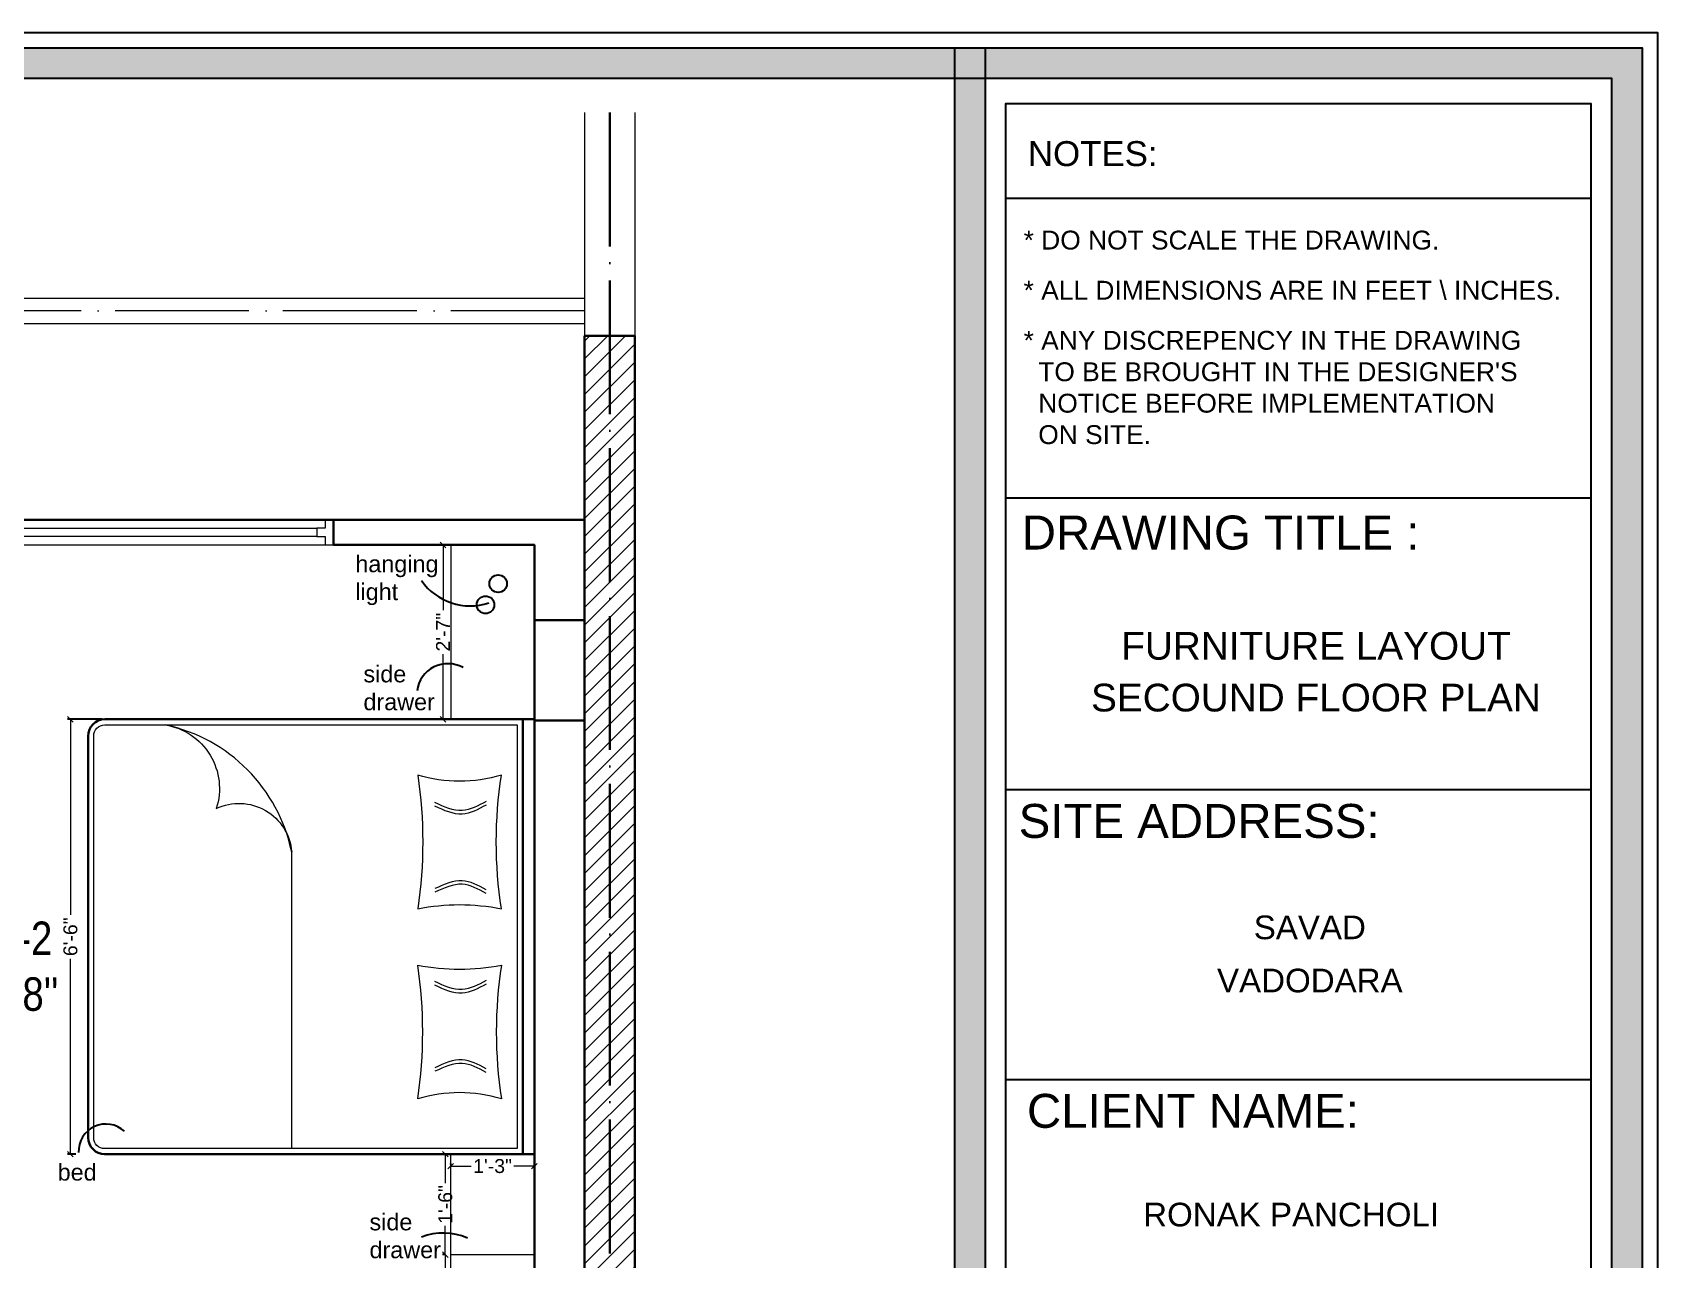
# Model space of a CAD drawing. Header units: millimetres. Extents: x 56222 to 3066687, y -650199 to -121287.
# Drawn here: x 156775 to 157066.4, y -178955.1 to -178735 of the extents above; entities that cross this region are included whole.
import ezdxf
from ezdxf.enums import TextEntityAlignment as Align

# ---------------------------------------------------------------- set-up
doc = ezdxf.new("R2010")
doc.units = ezdxf.units.MM
doc.header["$MEASUREMENT"] = 0
doc.header["$PDMODE"] = 35
doc.linetypes.add('ACAD_ISO04W100', pattern=[30, 24, -3, 0, -3])
doc.layers.get('Defpoints').update_dxf_attribs({"color": 220})
for name, color, linetype, lineweight in [('COLUMN', 1, 'Continuous', 30), ('dim05', 1, 'Continuous', 13), ('FIRST FLOOR ( TEXT )', 7, 'Continuous', 9), ('FURNITURE', 32, 'Continuous', 9), ('GROUND FLOOR', 7, 'Continuous', 9), ('GROUND FLOOR  ( HATCH )', 251, 'Continuous', 9), ('Labelling', 1, 'Continuous', 25), ('NAME PLATE', 7, 'Continuous', 25), ('SECOND FLOOR', 7, 'Continuous', 9), ('SECOND FLOOR  ( PLINE )', 251, 'Continuous', 30), ('SECOND FLOOR ( DW_RAIL )', 7, 'Continuous', 9), ('wall', 7, 'Continuous', 30), ('X_PLOT', 1, 'Continuous', 9)]:
    doc.layers.add(name, color=color, linetype=linetype, lineweight=lineweight)
doc.styles.add('Arial', font='arial.ttf')
doc.styles.add('KATHA', font='swissc.ttf')
doc.styles.get("Standard").update_dxf_attribs({"font": 'arial.ttf', "height": 6})
doc.styles.add('style4', font='ARIALN.TTF')
doc.dimstyles.new('ISO-25', dxfattribs={"dimtxt": 2.5, "dimasz": 1, "dimexe": 0.5, "dimexo": 1, "dimtad": 0, "dimdec": 1, "dimlunit": 4, "dimtxsty": 'Standard', "dimblk": 'OBLIQUE', "dimcen": 2.5, "dimclrd": 1, "dimclre": 1, "dimclrt": 5, "dimadec": 0, "dimazin": 0, "dimtfac": 1, "dimtdec": 1, "dimtmove": 0, "dimatfit": 3, "dimfxl": 1, "dimlwd": -1, "dimarcsym": 0})

# ---------------------------------------------------------------- blocks, each defined once
blk = doc.blocks.new('_Oblique')
at = {"layer": 'wall', "color": 0, "lineweight": -2}
blk.add_line((-0.5, -0.5), (0.5, 0.5), dxfattribs=at)
blk = doc.blocks.new('*D338')
at = {"layer": 'Defpoints', "color": 0, "transparency": 16777216}
for p in [(156788.47, -178858.19), (156781.78, -178936.18), (156783.77, -178936.18)]:
    blk.add_point(p, dxfattribs=at)
at = {"layer": 'dim05', "color": 1, "linetype": 'Continuous', "lineweight": -2, "transparency": 16777216}
for p, q in [((156787.47, -178858.19), (156781.28, -178858.19)), ((156782.77, -178936.18), (156781.28, -178936.18))]:
    blk.add_line(p, q, dxfattribs=at)
at = {"layer": 'dim05', "color": 1, "linetype": 'Continuous', "transparency": 16777216}
for p, q in [((156781.78, -178858.19), (156781.78, -178893.23)), ((156781.78, -178936.18), (156781.78, -178901.14))]:
    blk.add_line(p, q, dxfattribs=at)
at = {"layer": 'dim05', "color": 1, "transparency": 16777216}
for p, rotation in [((156781.78, -178858.19), 90), ((156781.78, -178936.18), 270)]:
    blk.add_blockref('_Oblique', p, dxfattribs=dict(at, rotation=rotation))
at = {"layer": 'dim05', "color": 5, "lineweight": 25, "transparency": 16777216, "insert": (156781.78, -178897.19), "char_height": 2.5, "attachment_point": 5, "rotation": 90, "style": 'Arial'}
blk.add_mtext('6\'-6"', dxfattribs=at)
blk = doc.blocks.new('*D341')
at = {"layer": 'Defpoints', "color": 0, "transparency": 16777216}
for p in [(156864.98, -178826.92), (156848.59, -178858.19), (156864.98, -178858.19)]:
    blk.add_point(p, dxfattribs=at)
at = {"layer": 'dim05', "color": 1, "linetype": 'Continuous', "lineweight": -2, "transparency": 16777216}
for p, q in [((156863.98, -178826.92), (156848.09, -178826.92)), ((156863.98, -178858.19), (156848.09, -178858.19))]:
    blk.add_line(p, q, dxfattribs=at)
at = {"layer": 'dim05', "color": 1, "linetype": 'Continuous', "transparency": 16777216}
for p, q in [((156848.59, -178826.92), (156848.59, -178838.59)), ((156848.59, -178858.19), (156848.59, -178846.53))]:
    blk.add_line(p, q, dxfattribs=at)
at = {"layer": 'dim05', "color": 1, "transparency": 16777216}
for p, rotation in [((156848.59, -178826.92), 90), ((156848.59, -178858.19), 270)]:
    blk.add_blockref('_Oblique', p, dxfattribs=dict(at, rotation=rotation))
at = {"layer": 'dim05', "color": 5, "lineweight": 25, "transparency": 16777216, "insert": (156848.59, -178842.56), "char_height": 2.5, "attachment_point": 5, "rotation": 90, "style": 'Arial'}
blk.add_mtext('2\'-7"', dxfattribs=at)
blk = doc.blocks.new('*D342')
at = {"layer": 'Defpoints', "color": 0, "transparency": 16777216}
for p in [(156849, -178936.19), (156849.98, -178936.19), (156849.98, -178954.2)]:
    blk.add_point(p, dxfattribs=at)
at = {"layer": 'dim05', "color": 1, "linetype": 'Continuous', "lineweight": -2, "transparency": 16777216}
for p, q in [((156848.98, -178936.19), (156848.5, -178936.19)), ((156848.98, -178954.2), (156848.5, -178954.2))]:
    blk.add_line(p, q, dxfattribs=at)
at = {"layer": 'dim05', "color": 1, "linetype": 'Continuous', "transparency": 16777216}
for p, q in [((156849, -178936.19), (156849, -178941.37)), ((156849, -178954.2), (156849, -178949.03))]:
    blk.add_line(p, q, dxfattribs=at)
at = {"layer": 'dim05', "color": 1, "transparency": 16777216}
for p, rotation in [((156849, -178936.19), 90), ((156849, -178954.2), 270)]:
    blk.add_blockref('_Oblique', p, dxfattribs=dict(at, rotation=rotation))
at = {"layer": 'dim05', "color": 5, "lineweight": 25, "transparency": 16777216, "insert": (156849, -178945.2), "char_height": 2.5, "attachment_point": 5, "rotation": 90, "style": 'Arial'}
blk.add_mtext('1\'-6"', dxfattribs=at)
blk = doc.blocks.new('*D345')
at = {"layer": 'Defpoints', "color": 0, "transparency": 16777216}
for p in [(156849.98, -178954.2), (156849, -178978.42), (156849.98, -178978.42)]:
    blk.add_point(p, dxfattribs=at)
at = {"layer": 'dim05', "color": 1, "linetype": 'Continuous', "lineweight": -2, "transparency": 16777216}
for p, q in [((156848.98, -178954.2), (156848.5, -178954.2)), ((156848.98, -178978.42), (156848.5, -178978.42))]:
    blk.add_line(p, q, dxfattribs=at)
at = {"layer": 'dim05', "color": 1, "linetype": 'Continuous', "transparency": 16777216}
for p, q in [((156849, -178954.2), (156849, -178964.52)), ((156849, -178978.42), (156849, -178968.11))]:
    blk.add_line(p, q, dxfattribs=at)
at = {"layer": 'dim05', "color": 1, "transparency": 16777216}
for p, rotation in [((156849, -178954.2), 90), ((156849, -178978.42), 270)]:
    blk.add_blockref('_Oblique', p, dxfattribs=dict(at, rotation=rotation))
at = {"layer": 'dim05', "color": 5, "lineweight": 25, "transparency": 16777216, "insert": (156849, -178966.31), "char_height": 2.5, "attachment_point": 5, "rotation": 90, "style": 'Arial'}
blk.add_mtext("2'", dxfattribs=at)
blk = doc.blocks.new('*D346')
at = {"layer": 'Defpoints', "color": 0, "transparency": 16777216}
for p in [(156849.98, -178939.03), (156864.98, -178938.33), (156864.98, -178939.5)]:
    blk.add_point(p, dxfattribs=at)
at = {"layer": 'dim05', "color": 1, "linetype": 'Continuous', "lineweight": -2, "transparency": 16777216}
for p, q in [((156849.98, -178938.03), (156849.98, -178937.83)), ((156864.98, -178938.5), (156864.98, -178937.83))]:
    blk.add_line(p, q, dxfattribs=at)
at = {"layer": 'dim05', "color": 1, "linetype": 'Continuous', "transparency": 16777216}
for p, q in [((156849.98, -178938.33), (156853.65, -178938.33)), ((156864.98, -178938.33), (156861.31, -178938.33))]:
    blk.add_line(p, q, dxfattribs=at)
at = {"layer": 'dim05', "color": 1, "transparency": 16777216, "rotation": 180}
blk.add_blockref('_Oblique', (156849.98, -178938.33), dxfattribs=at)
at = {"layer": 'dim05', "color": 1, "transparency": 16777216}
blk.add_blockref('_Oblique', (156864.98, -178938.33), dxfattribs=at)
at = {"layer": 'dim05', "color": 5, "lineweight": 25, "transparency": 16777216, "insert": (156857.48, -178938.33), "char_height": 2.5, "attachment_point": 5, "style": 'Arial'}
blk.add_mtext('1\'-3"', dxfattribs=at)
blk = doc.blocks.new('LAYOUT FILE')
at = {"layer": 'NAME PLATE', "true_color": 0xd39e00}
h = blk.add_hatch(color=42, dxfattribs=at)
h.paths.add_polyline_path([(3346889.83, -513806.18), (3346889.83, -514260.7), (3347535.56, -514260.7), (3347535.56, -513806.18)])
h.paths.add_polyline_path([(3346894.36, -513810.71), (3347531.03, -513810.71), (3347531.03, -514256.17), (3346894.36, -514256.17)], flags=16)
blk.add_hatch(color=42, dxfattribs=at).paths.add_polyline_path([(3347433.6, -514256.17), (3347438.13, -514256.17), (3347438.13, -513806.18), (3347433.6, -513806.18)])
at = {"layer": 'NAME PLATE', "color": 42, "true_color": 0xd39e00}
for p, q in [((3347527.96, -513828.55), (3347441.2, -513828.55)), ((3347527.96, -513872.99), (3347441.2, -513872.99)), ((3347527.96, -513916.26), (3347441.2, -513916.26)), ((3347527.96, -513959.27), (3347441.2, -513959.27))]:
    blk.add_line(p, q, dxfattribs=at)
for points in [[(3346887.56, -513803.91), (3347537.83, -513803.91), (3347537.83, -514262.96), (3346887.56, -514262.96)], [(3346889.83, -513806.18), (3347535.56, -513806.18), (3347535.56, -514260.7), (3346889.83, -514260.7)], [(3347433.6, -514256.17), (3347433.6, -513806.18), (3347438.13, -513806.18), (3347438.13, -514256.17)], [(3346894.36, -513810.71), (3347531.03, -513810.71), (3347531.03, -514256.17), (3346894.36, -514256.17)], [(3347441.2, -514252.44), (3347441.2, -513814.44), (3347527.96, -513814.44), (3347527.96, -514252.44)]]:
    blk.add_lwpolyline(points, close=True, dxfattribs=at)
at = {"layer": 'NAME PLATE', "style": 'Arial'}
for s, height, p in [('NOTES:', 3.699, (3347454.07, -513823.73)), ('DRAWING TITLE : ', 5.0338, (3347474.01, -513880.61)), ('SITE ADDRESS:', 5.0338, (3347469.85, -513923.39)), ('CLIENT NAME:', 5.0338, (3347468.93, -513966.4))]:
    blk.add_text(s, height=height, dxfattribs=at).set_placement(p, align=Align.CENTER)
at = {"layer": 'NAME PLATE', "char_height": 2.7974, "width": 108.0765, "attachment_point": 1, "style": 'Arial'}
for s, insert in [('* DO NOT SCALE THE DRAWING.', (3347443.82, -513833.31, 0)), ('* ALL DIMENSIONS ARE IN FEET \\\\ INCHES.', (3347443.82, -513840.75, 0)), ("* ANY DISCREPENCY IN THE DRAWING \\P  TO BE BROUGHT IN THE DESIGNER'S\\P  NOTICE BEFORE IMPLEMENTATION \\P  ON SITE.", (3347443.82, -513848.18, 0))]:
    blk.add_mtext(s, dxfattribs=dict(at, insert=insert))

msp = doc.modelspace()

# ---------------------------------------------------------------- hatches: boundary and pattern name
at = {"layer": 'GROUND FLOOR  ( HATCH )'}
h = msp.add_hatch(dxfattribs=at)
h.set_pattern_fill('ANSI31', color=6, scale=18, style=0)
h.set_pattern_definition([(45, (40342.292, -16513.7487), (-1.590990258, 1.590990258), [])])
h.paths.add_polyline_path([(156882.9779, -178789.4231), (156873.9779, -178789.4231), (156873.9779, -179132.9231), (156882.9779, -179132.9231)])

# ---------------------------------------------------------------- linework, layer by layer
at = {"color": 5}
for centre in [(156858.4809, -178833.8691), (156856.2167, -178837.6475, -0.0704)]:
    msp.add_circle(centre, 1.5695, dxfattribs=at)
at = {"layer": 'COLUMN'}
msp.add_lwpolyline([(156864.9779, -178840.4231), (156873.9779, -178840.4231), (156873.9779, -178858.4231), (156864.9779, -178858.4231)], close=True, dxfattribs=at)
at = {"layer": 'Defpoints', "color": 6, "lineweight": 30}
msp.add_lwpolyline([(156473.4779, -178822.4231), (156873.9779, -178822.4231), (156873.9779, -179132.9231), (156473.4779, -179132.9231)], close=True, dxfattribs=at)
at = {"layer": 'FURNITURE'}
for p, q in [((156849.9779, -178826.9231), (156849.9779, -178858.1898)), ((156821.4522, -178935.1898), (156821.4522, -178881.9968)), ((156849.9779, -178978.4231), (156849.9779, -178936.1898)), ((156849.9779, -178954.2015), (156864.9779, -178954.2015))]:
    msp.add_line(p, q, dxfattribs=at)
at = {"layer": 'FURNITURE', "lineweight": 30}
msp.add_lwpolyline([(156784.9482, -178933.1898), (156784.9482, -178861.1898, -0.41421356), (156787.9482, -178858.1898), (156862.879, -178858.1898), (156862.879, -178936.1898), (156787.9482, -178936.1898, -0.41421356)], format="xyb", close=True, dxfattribs=at)
msp.add_lwpolyline([(156862.879, -178936.1898), (156862.879, -178858.1898), (156864.9779, -178858.1898), (156864.9779, -178936.1898)], close=True, dxfattribs=at)
at = {"layer": 'FURNITURE'}
for points in [[(156785.9482, -178933.1898), (156785.9482, -178861.1898, -0.41421356), (156787.9482, -178859.1898), (156861.879, -178859.1898), (156861.879, -178935.1898), (156787.9482, -178935.1898, -0.41421356)], [(156807.931, -178874.2007, -0.52796512), (156821.4522, -178881.9968, 0.29648943), (156798.8096, -178859.1898, -0.4593765), (156807.931, -178874.2007)]]:
    msp.add_lwpolyline(points, format="xyb", close=True, dxfattribs=at)
at = {"layer": 'FURNITURE', "elevation": -0.0053}
for points in [[(156844.0581, -178892.1808, -0.10058607), (156859.0581, -178892.1808, -0.07572579), (156859.0581, -178868.1808, -0.14896716), (156844.0581, -178868.1808, -0.0741156)], [(156844.0581, -178902.2618, 0.10058607), (156859.0581, -178902.2618, 0.07572579), (156859.0581, -178926.2618, 0.14896716), (156844.0581, -178926.2618, 0.0741156)]]:
    msp.add_lwpolyline(points, format="xyb", close=True, dxfattribs=at)
at = {"layer": 'FURNITURE'}
for points in [[(156856.3197, -178872.9225, -0.0053), (156854.9027, -178873.6945, -0.0053), (156851.909, -178875.3254, -0.0053), (156848.7923, -178873.8847, -0.0053), (156847.1509, -178873.126, -0.0053)], [(156856.3197, -178873.5673, -0.0053), (156854.9027, -178874.3393, -0.0053), (156851.909, -178875.9702, -0.0053), (156848.7923, -178874.5295, -0.0053), (156847.1509, -178873.7708, -0.0053)], [(156856.3197, -178888.7584, -0.0053), (156854.9027, -178887.9864, -0.0053), (156851.909, -178886.3555, -0.0053), (156848.7923, -178887.7962, -0.0053), (156847.1509, -178888.5549, -0.0053)], [(156856.3197, -178889.4031, -0.0053), (156854.9027, -178888.6312, -0.0053), (156851.909, -178887.0003, -0.0053), (156848.7923, -178888.441, -0.0053), (156847.1509, -178889.1997, -0.0053)], [(156856.3197, -178905.0394, -0.0053), (156854.9027, -178905.8114, -0.0053), (156851.909, -178907.4423, -0.0053), (156848.7923, -178906.0016, -0.0053), (156847.1509, -178905.2429, -0.0053)], [(156856.3197, -178905.6842, -0.0053), (156854.9027, -178906.4562, -0.0053), (156851.909, -178908.0871, -0.0053), (156848.7923, -178906.6464, -0.0053), (156847.1509, -178905.8877, -0.0053)], [(156856.3197, -178920.8753, -0.0053), (156854.9027, -178920.1033, -0.0053), (156851.909, -178918.4724, -0.0053), (156848.7923, -178919.9131, -0.0053), (156847.1509, -178920.6718, -0.0053)], [(156856.3197, -178921.52, -0.0053), (156854.9027, -178920.7481, -0.0053), (156851.909, -178919.1172, -0.0053), (156848.7923, -178920.5579, -0.0053), (156847.1509, -178921.3166, -0.0053)]]:
    msp.add_open_spline(points, degree=3, knots=[0, 0, 0, 0, 4.57791705, 9.67113696, 9.67113696, 9.67113696, 9.67113696], dxfattribs=at)
at = {"layer": 'GROUND FLOOR'}
for p, q in [((156873.9779, -178749.3742), (156873.9779, -179270.307)), ((156873.9779, -178749.3742), (156873.9779, -178846.4231)), ((156882.9779, -178749.3742), (156882.9779, -179270.307)), ((156373.7279, -178782.6731), (156873.9779, -178782.6731)), ((156378.2279, -178787.1731), (156873.9779, -178787.1731))]:
    msp.add_line(p, q, dxfattribs=at)
at = {"layer": 'GROUND FLOOR', "color": 1, "linetype": 'ACAD_ISO04W100'}
msp.add_line((156878.4779, -178749.3742), (156878.4779, -179132.9231), dxfattribs=at)
msp.add_lwpolyline([(156873.9779, -178784.9231), (156375.9779, -178784.9231), (156375.9779, -179247.4231), (156873.9779, -179247.4231)], dxfattribs=at)
at = {"layer": 'GROUND FLOOR', "color": 6, "lineweight": 30}
msp.add_lwpolyline([(156882.9779, -178789.4231), (156873.9779, -178789.4231), (156873.9779, -179132.9231), (156882.9779, -179132.9231)], close=True, dxfattribs=at)
at = {"layer": 'Labelling', "color": 1}
for centre, radius, start, end in [((156853.379, -178827.3545, -0.0704), 10.4883, 214.491874, 289.025315), ((156849.4537, -178853.7849, -0.0704), 5.5741, 60.720153, 172.657333), ((156788.1496, -178935.7126), 4.9265, 47.460959, 181.868625), ((156848.6561, -178961.2329, -0.0704), 10.9008, 66.578801, 111.08552)]:
    msp.add_arc(centre, radius, start, end, dxfattribs=at)
at = {"layer": 'SECOND FLOOR'}
for p, q in [((156473.4779, -178822.4231), (156873.9779, -178822.4231)), ((156828.9779, -178822.4231), (156828.9779, -178826.9231)), ((156717.9779, -178826.9231), (156864.9779, -178826.9231)), ((156864.9779, -178826.9231), (156864.9779, -178978.4231))]:
    msp.add_line(p, q, dxfattribs=at)
at = {"layer": 'SECOND FLOOR  ( PLINE )'}
msp.add_lwpolyline([(156873.9779, -178822.4231), (156828.9779, -178822.4231), (156828.9779, -178826.9231), (156864.9779, -178826.9231), (156864.9779, -178978.4231), (156833.4779, -178978.4231), (156833.4779, -178982.9231), (156864.9779, -178982.9231), (156864.9779, -179110.4231), (156800.4779, -179110.4231), (156800.4779, -179114.9231), (156864.9779, -179114.9231), (156864.9779, -179132.9231), (156873.9779, -179132.9231)], close=True, dxfattribs=at)
at = {"layer": 'SECOND FLOOR ( DW_RAIL )'}
msp.add_lwpolyline([(156828.9779, -178822.4231), (156827.4779, -178822.4231), (156827.4779, -178823.9231), (156825.9779, -178823.9231), (156825.9779, -178825.4231), (156771.9779, -178825.4231), (156771.9779, -178823.9231), (156770.4779, -178823.9231), (156770.4779, -178822.4231), (156768.9779, -178822.4231), (156768.9779, -178826.9231), (156770.4779, -178826.9231), (156770.4779, -178825.4231), (156771.9779, -178825.4231), (156771.9779, -178823.9231), (156825.9779, -178823.9231), (156825.9779, -178825.4231), (156827.4779, -178825.4231), (156827.4779, -178826.9231), (156828.9779, -178826.9231), (156828.9779, -178822.4231), (156768.9779, -178822.4231), (156768.9779, -178826.9231), (156828.9779, -178826.9231)], close=True, dxfattribs=at)
at = {"layer": 'X_PLOT', "linetype": 'ACAD_ISO04W100', "lineweight": 30}
msp.add_line((156878.4779, -178749.3742), (156878.4779, -179245.1731), dxfattribs=at)

# ---------------------------------------------------------------- block references
at = {"layer": 'NAME PLATE', "lineweight": 0, "xscale": 1.209046105522275, "yscale": 1.209046105522275, "zscale": 1.209046105522275}
msp.add_blockref('LAYOUT FILE', (-3890261.2134, 442477.617, 0.1256), dxfattribs=at)

# ---------------------------------------------------------------- texts
at = {"layer": 'FIRST FLOOR ( TEXT )', "insert": (156757.7178, -178897.5076), "char_height": 6, "attachment_point": 5, "style": 'KATHA'}
msp.add_mtext("MASTER \\PBEDROOM-2\\P12'-3'' X 12'-8''", dxfattribs=at)
at = {"layer": 'Labelling', "color": 1, "char_height": 3, "width": 33.454272, "attachment_point": 5, "style": 'style4'}
for s, insert in [('\\A1;\\pxql;{\\fArial|b0|i0|c0|p34;hanging \\Plight}', (156849.5939, -178833.2624, -0.0704)), ('\\A1;\\pxql;{\\fArial|b0|i0|c0|p34;side \\Pdrawer}', (156851.0456, -178852.5814, -0.0704)), ('\\A1;\\pxql;{\\fArial|b0|i0|c0|p34;bed}', (156796.2167, -178939.4411)), ('\\A1;\\pxql;{\\fArial|b0|i0|c0|p34;side \\Pdrawer}', (156852.1346, -178950.8683, -0.0704))]:
    msp.add_mtext(s, dxfattribs=dict(at, insert=insert))
at = {"layer": 'NAME PLATE', "style": 'Arial'}
for s, height, p in [('FURNITURE LAYOUT', 4.972924, (157005.1242, -178847.4966, 0.1256)), ('SECOUND FLOOR PLAN', 4.972924, (157005.1242, -178856.7792, 0.1256)), (' SAVAD ', 4.24568, (157004.022, -178897.6267, 0.1256)), ('VADODARA', 4.24568, (157004.022, -178907.1582, 0.1256)), ('RONAK PANCHOLI    ', 4.245682, (157003.96, -178949.1394, 0.1256))]:
    msp.add_text(s, height=height, dxfattribs=at).set_placement(p, align=Align.CENTER)

# ---------------------------------------------------------------- dimensions: what is measured, and where the dimension line sits
at = {"layer": 'dim05', "color": 27, "lineweight": 25, "true_color": 0x7d5120}
for base, p1, p2, override, picture, middle in [((156848.5922, -178858.1898), (156864.9779, -178826.9231), (156864.9779, -178858.1898), {"dimdec": 0, "dimtxsty": 'Arial'}, '*D341', (156848.5922, -178842.5564)), ((156781.7798, -178936.181), (156788.4746, -178858.1898), (156783.7686, -178936.181), {"dimtxsty": 'Arial'}, '*D338', (156781.7798, -178897.1854)), ((156849.0028, -178936.1898), (156849.9779, -178954.2015), (156849.9779, -178936.1898), {"dimtxsty": 'Arial'}, '*D342', (156849.0028, -178945.1956)), ((156849.0028, -178978.4231), (156849.9779, -178954.2015), (156849.9779, -178978.4231), {"dimtxsty": 'Arial'}, '*D345', (156849.0028, -178966.3123))]:
    dim = msp.add_linear_dim(base=base, p1=p1, p2=p2, angle=90, dimstyle='ISO-25', override=override, dxfattribs=at)
    dim.commit()
    dim.dimension.update_dxf_attribs({"geometry": picture, "text_midpoint": middle})
dim = msp.add_linear_dim(base=(156864.9779, -178938.332), p1=(156849.9779, -178939.0328), p2=(156864.9779, -178939.4998), dimstyle='ISO-25', override={"dimtxsty": 'Arial'}, dxfattribs=at)
dim.commit()
dim.dimension.update_dxf_attribs({"geometry": '*D346', "text_midpoint": (156857.4779, -178938.332)})

doc.saveas('drawing.dxf')
